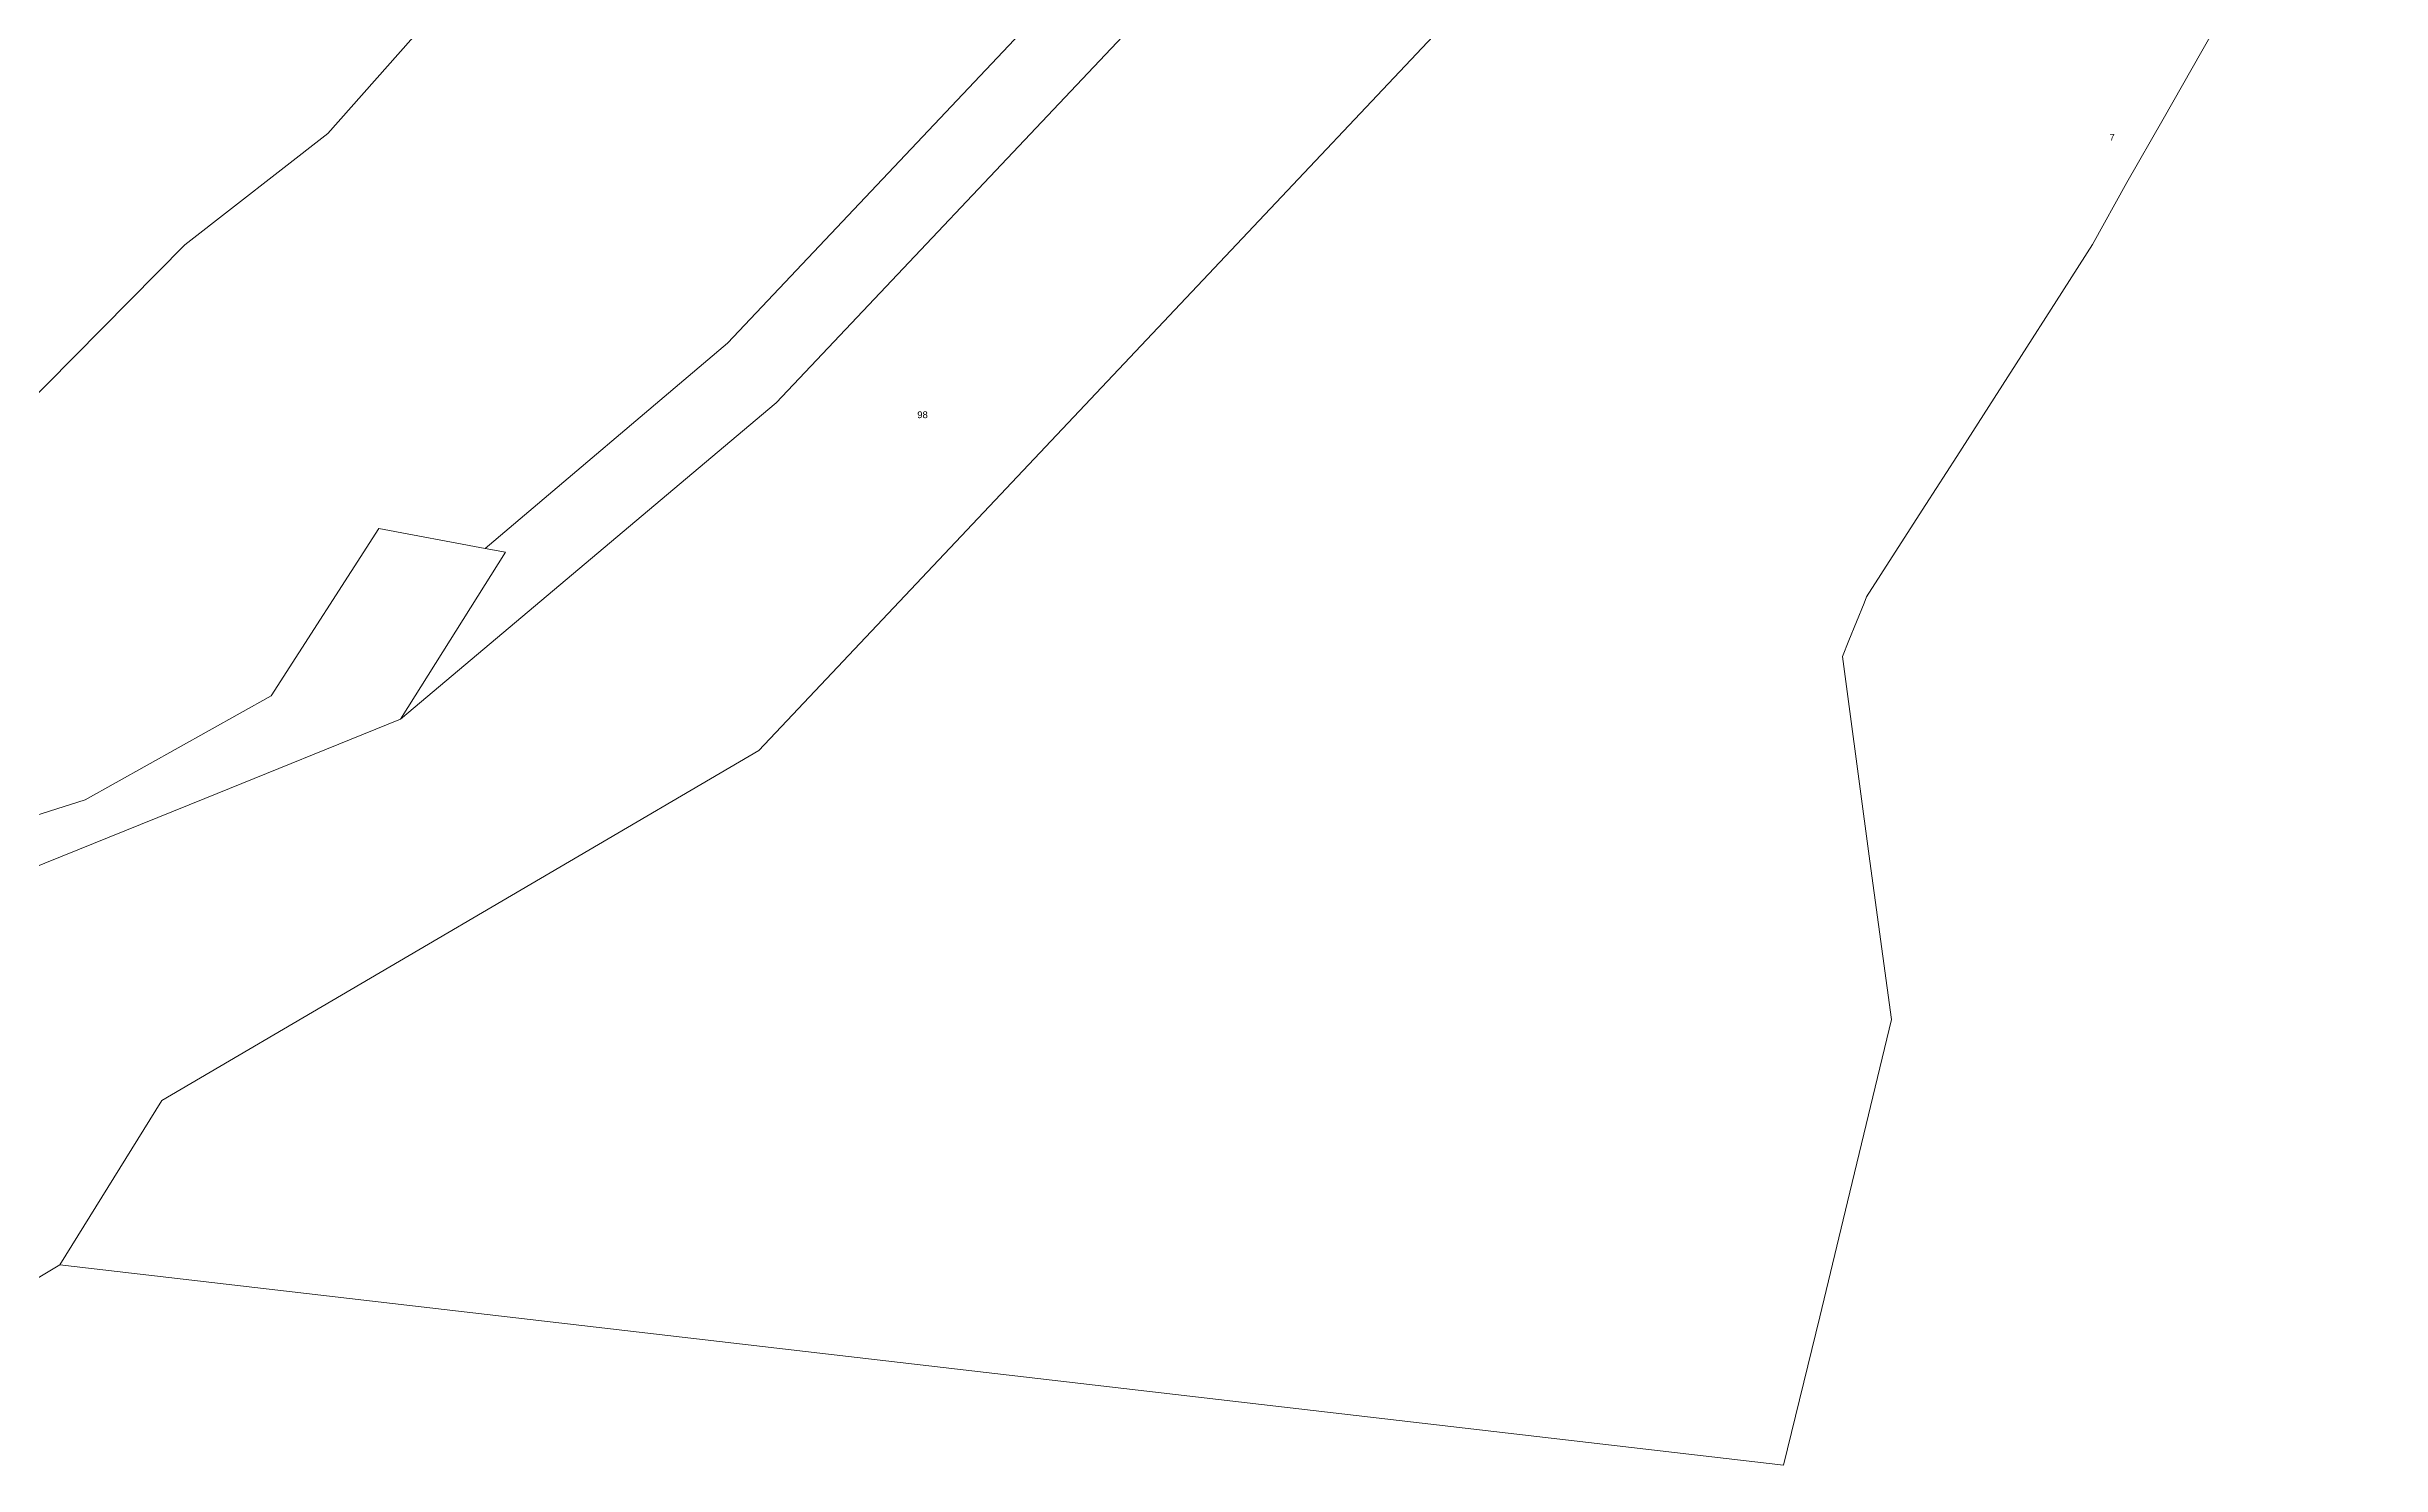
# Model space of a CAD drawing. Header units: metres. Extents: x -1 to 308408, y -2 to 6256973.
# Drawn here: x 307464 to 308085, y 6254362 to 6254739 of the extents above; entities that cross this region are included whole.
import ezdxf

# ---------------------------------------------------------------- set-up
doc = ezdxf.new("R2010")
doc.units = ezdxf.units.M
doc.layers.add('Cadastre Land Parcels_SP_EXT', color=9, linetype='Continuous', lineweight=5)
doc.styles.get("Standard").update_dxf_attribs({"font": 'arial.ttf'})

msp = doc.modelspace()

# ---------------------------------------------------------------- linework, layer by layer
at = {"layer": 'Cadastre Land Parcels_SP_EXT', "linetype": 'Continuous'}
for points in [[(307927.11, 6255163.32), (307852.75, 6255097.66), (307830.7, 6255072.57), (307778.58, 6254982.29), (307757.4, 6254960.95), (307756.5, 6254960.5), (307711.84, 6254938.08), (307686.36, 6254908.23), (307608.4, 6254794.81), (307538.67, 6254716.11), (307500.66, 6254686.51), (307419.76, 6254604.69)], [(307419.76, 6254604.69), (307500.66, 6254686.51), (307500.66, 6254686.51), (307538.67, 6254716.11), (307608.4, 6254794.81), (307686.36, 6254908.23), (307711.84, 6254938.08), (307756.5, 6254960.5), (307757.4, 6254960.95), (307778.58, 6254982.29), (307830.7, 6255072.57), (307852.75, 6255097.66), (307927.11, 6255163.32)], [(307425.23, 6254523.25), (307474.18, 6254538.81), (307523.58, 6254566.48), (307552.24, 6254611), (307580.59, 6254605.64), (307645, 6254660.31), (307901.55, 6254931.91), (307955.99, 6254975.06), (308076.88, 6255044.62), (308066.71, 6255071.53), (308063.87, 6255122.75)], [(308137.11, 6255056.12), (307939.21, 6254942.02), (307657.94, 6254644.39), (307558.06, 6254560.23), (307506.01, 6254539.17), (307450.86, 6254516.88)], [(307445.13, 6254401.82), (307467.4, 6254415.07), (307494.55, 6254458.82), (307653.4, 6254551.94), (307959.96, 6254876.8), (307990.58, 6254901.11), (308106.59, 6254969.57)], [(307959.96, 6254876.8), (307653.4, 6254551.94), (307494.55, 6254458.82), (307467.4, 6254415.07), (307926, 6254361.74), (307935.59, 6254401.27), (307943.01, 6254431.85), (307954.65, 6254480.32), (307948.95, 6254522.49), (307943.27, 6254564.94), (307941.65, 6254576.94), (307943.37, 6254581.2), (307947.38, 6254591.14), (307948.06, 6254592.82), (307955.66, 6254604.66), (307963.86, 6254617.42), (307972.05, 6254630.18), (307980.57, 6254643.48), (307989.29, 6254657.07), (307998.58, 6254671.54), (308008.15, 6254686.6), (308017.31, 6254703.02), (308026.94, 6254719.92), (308037.23, 6254737.99), (308042.31, 6254746.91)]]:
    msp.add_lwpolyline(points, dxfattribs=at)
msp.add_lwpolyline([(307558.06, 6254560.23), (307657.94, 6254644.39), (307939.21, 6254942.02), (308137.11, 6255056.12), (308176.62, 6255078.74), (308103.86, 6255060.14), (308076.88, 6255044.62), (307955.99, 6254975.06), (307901.55, 6254931.91), (307645, 6254660.31), (307580.59, 6254605.64), (307585.99, 6254604.66), (307558.06, 6254560.23)], close=True, dxfattribs=at)

# ---------------------------------------------------------------- texts
at = {"layer": 'Cadastre Land Parcels_SP_EXT'}
for s, p in [('7', (308012.68, 6254714.18)), ('98', (307695.51, 6254640.36))]:
    msp.add_text(s, height=1.8, dxfattribs=at).set_placement(p)

doc.saveas('drawing.dxf')
